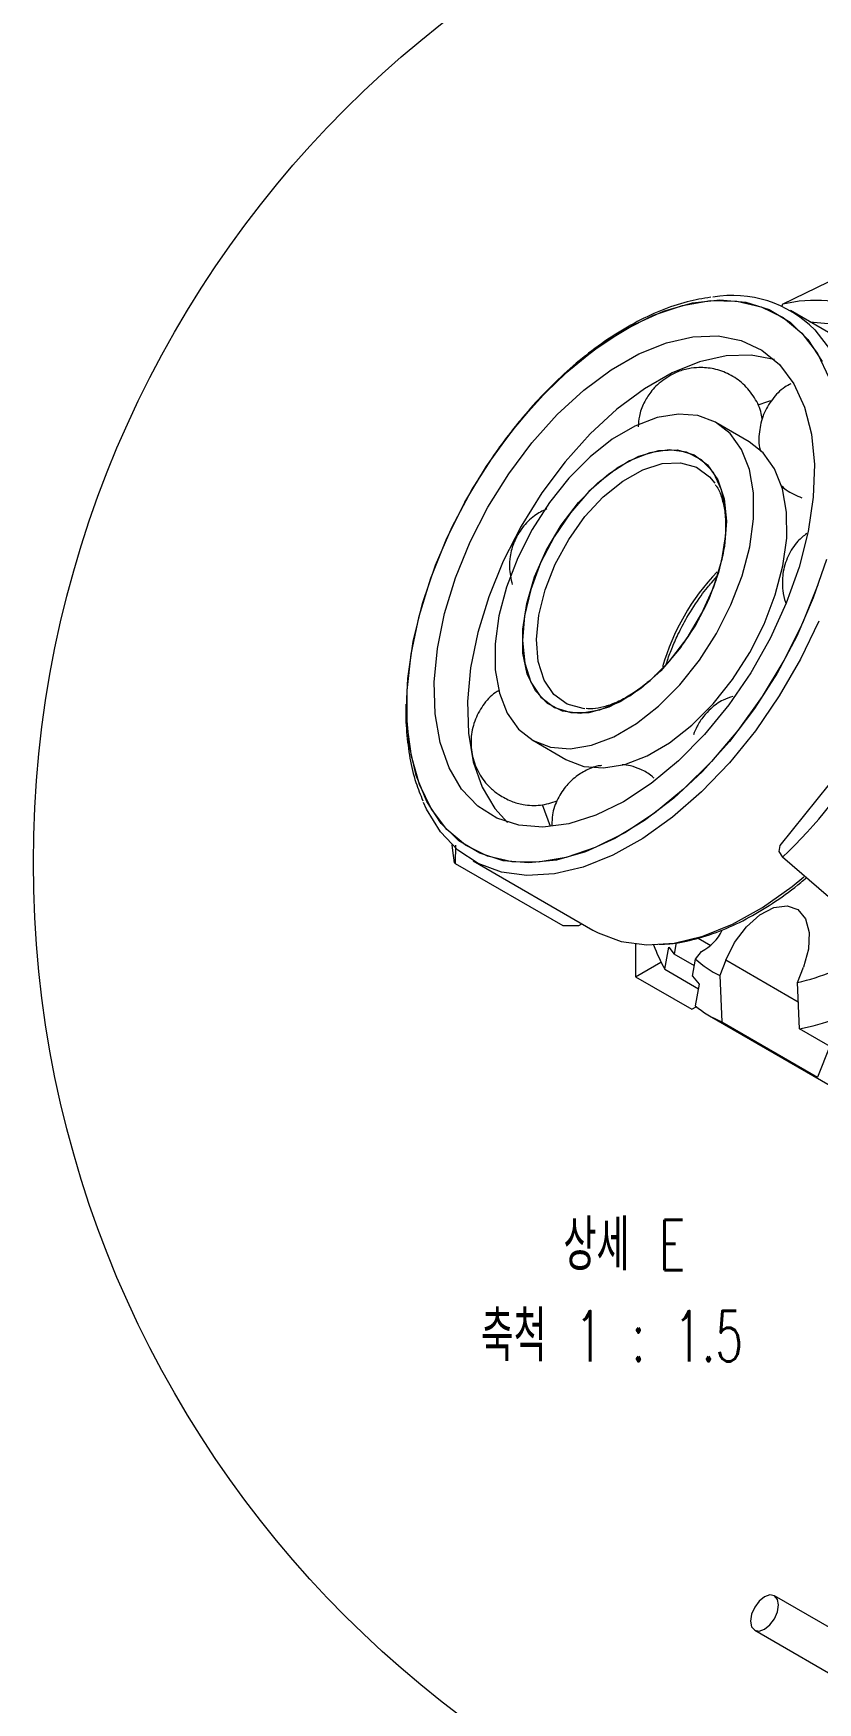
# Model space of a CAD drawing. Header units: millimetres. Extents: x 19 to 1665, y -46 to 1184.
# Drawn here: x 988.8 to 1120.6, y 117.4 to 397.6 of the extents above; entities that cross this region are included whole.
import ezdxf

# ---------------------------------------------------------------- set-up
doc = ezdxf.new("R2010")
doc.units = ezdxf.units.MM
doc.header["$LTSCALE"] = 4
doc.layers.add('12', color=4, linetype='Continuous')
doc.styles.add('SLDTEXTSTYLE19', font='TXT', dxfattribs={"width": 0.65, "bigfont": 'bigfont'})
doc.styles.add('SLDTEXTSTYLE20', font='TXT', dxfattribs={"width": 0.64, "bigfont": 'bigfont'})

msp = doc.modelspace()

# ---------------------------------------------------------------- linework, layer by layer
at = {"color": 7, "linetype": 'Continuous', "lineweight": 18}
for p, q in [((1114.73, 352.14), (1122.43, 355.91)), ((1114.73, 352.14), (1114.61, 351.82)), ((1136.17, 339.46), (1116.04, 351.08)), ((1119.32, 349.18), (1127.98, 348.41)), ((1109.1, 329.07), (1103.52, 332.29)), ((1111.46, 327.2), (1109.1, 329.07)), ((1102.44, 323.15), (1103.31, 322.08)), ((1102.77, 305.4), (1103.71, 306.48)), ((1072.73, 278.94), (1078.3, 275.72)), ((1127.98, 278.36), (1114.26, 261.29)), ((1059.76, 261.34), (1059.71, 258.28)), ((1114.26, 261.29), (1114.06, 260.28)), ((1059.57, 258.36), (1059.71, 258.28)), ((1059.71, 258.28), (1077.79, 247.84)), ((1062.71, 258.7), (1082.84, 247.08)), ((1114.06, 260.28), (1114.73, 259.32)), ((1122.43, 252.67), (1114.73, 259.32)), ((1077.79, 247.84), (1080.48, 247.86)), ((1080.48, 247.86), (1080.99, 248.15)), ((1090.01, 244.74), (1090.01, 239.21)), ((1094.9, 240.5), (1095.58, 244.18)), ((1095.58, 244.18), (1096.5, 243.01)), ((1096.85, 244.97), (1096.5, 243.01)), ((1100.54, 245.73), (1102.64, 244.51)), ((1090.01, 239.21), (1094.28, 241.68)), ((1099.89, 241.05), (1096.5, 243.01)), ((1099.58, 239.31), (1100.1, 242.2)), ((1100.1, 242.2), (1101.08, 243.5)), ((1105.16, 242.03), (1104.16, 239.45)), ((1117.36, 234.99), (1105.16, 242.03)), ((1090.01, 239.21), (1099.44, 233.77)), ((1094.9, 240.5), (1100.57, 237.23)), ((1099.58, 239.31), (1100.71, 238.01)), ((1104.16, 239.45), (1104.48, 231.67)), ((1117.22, 238.28), (1118.23, 240.86)), ((1117.54, 230.5), (1117.22, 238.28)), ((1100.71, 238.01), (1100.04, 234.34)), ((1099.44, 233.77), (1100.2, 234.21)), ((1102.45, 232.68), (1169.49, 193.98)), ((1104.48, 231.67), (1120.61, 222.36)), ((1133.67, 221.19), (1117.54, 230.5)), ((1122.63, 227.56), (1120.61, 222.36)), ((1203.68, 83.16), (1113.36, 135.3)), ((1110.03, 129.53), (1193.45, 81.37))]:
    msp.add_line(p, q, dxfattribs=at)
at = {"color": 7, "linetype": 'Continuous', "lineweight": 18, "flags": 128}
for points in [[(1051.55, 285.94), (1051.76, 289.33), (1052.66, 295.53), (1054.21, 301.91), (1056.41, 308.36), (1059.19, 314.76), (1062.51, 320.99), (1066.31, 326.93), (1070.51, 332.48), (1075.04, 337.52), (1079.82, 341.97), (1084.75, 345.75), (1089.75, 348.77), (1094.72, 350.99), (1099.56, 352.37), (1104.19, 352.87)], [(1061.45, 261.31), (1058.29, 263.95), (1055.69, 267.36), (1053.69, 271.49), (1052.33, 276.25), (1051.63, 281.56), (1051.62, 287.32), (1052.29, 293.42), (1053.63, 299.75), (1055.6, 306.18), (1058.19, 312.61), (1061.33, 318.9), (1064.97, 324.95), (1069.04, 330.64), (1073.47, 335.86), (1078.17, 340.51), (1083.05, 344.52), (1088.03, 347.8), (1093.02, 350.3), (1097.91, 351.96), (1102.62, 352.77), (1107.05, 352.69), (1111.14, 351.73), (1114.8, 349.92), (1117.96, 347.28), (1120.56, 343.87), (1122.56, 339.74)], [(1104.19, 352.87), (1108.52, 352.49), (1112.47, 351.24), (1115.97, 349.14), (1118.95, 346.23), (1121.36, 342.56)], [(1120.13, 347.85), (1122.76, 344.41)], [(1111.22, 344.46), (1114.19, 342.02), (1116.61, 338.8), (1118.41, 334.88), (1119.58, 330.33), (1120.07, 325.26), (1119.88, 319.77), (1119.01, 313.97), (1117.49, 308), (1115.34, 301.98), (1112.61, 296.03), (1109.36, 290.29), (1105.66, 284.87), (1101.58, 279.9), (1097.21, 275.48), (1092.65, 271.69), (1088, 268.63), (1083.35, 266.36), (1078.8, 264.93), (1074.45, 264.36), (1070.39, 264.67), (1066.7, 265.86), (1063.48, 267.89), (1060.78, 270.72), (1058.66, 274.3), (1057.17, 278.55), (1056.34, 283.37), (1056.19, 288.67), (1056.72, 294.33), (1057.92, 300.23), (1059.76, 306.24), (1062.2, 312.24), (1065.2, 318.1), (1068.69, 323.69), (1072.59, 328.9), (1076.82, 333.61), (1081.3, 337.73), (1085.92, 341.16), (1090.58, 343.83), (1095.2, 345.69), (1099.66, 346.69), (1103.88, 346.82), (1107.76, 346.07), (1111.22, 344.46)], [(1113.34, 342.85), (1113.33, 342.85), (1109.45, 343.6), (1105.23, 343.47), (1100.77, 342.47), (1096.16, 340.61), (1091.49, 337.94), (1086.87, 334.51), (1082.4, 330.4), (1078.16, 325.68), (1074.26, 320.48), (1070.78, 314.88), (1067.78, 309.02), (1065.33, 303.02), (1063.49, 297.01), (1062.29, 291.11), (1061.76, 285.45), (1061.92, 280.15), (1062.74, 275.33), (1064.23, 271.08), (1066.35, 267.51), (1068.49, 265.16)], [(1107.8, 327.75), (1105.89, 330.42), (1103.43, 332.34), (1100.5, 333.45), (1097.2, 333.71), (1093.63, 333.12), (1089.89, 331.7), (1086.09, 329.48), (1082.36, 326.53), (1078.8, 322.96), (1075.52, 318.85), (1072.63, 314.34), (1070.21, 309.57), (1068.33, 304.67), (1067.05, 299.81), (1066.42, 295.12), (1066.44, 290.75), (1067.12, 286.83), (1068.44, 283.48), (1070.36, 280.81), (1072.82, 278.88), (1075.74, 277.78), (1079.04, 277.51), (1082.62, 278.1), (1086.36, 279.53), (1090.16, 281.75), (1093.89, 284.69), (1097.45, 288.27), (1100.73, 292.38), (1103.62, 296.89), (1106.04, 301.66), (1107.92, 306.56), (1109.2, 311.42), (1109.83, 316.11), (1109.81, 320.48), (1109.13, 324.4), (1107.8, 327.75)], [(1110.6, 335.27), (1112.25, 335.84), (1112.75, 336)], [(1098.59, 327.3), (1095.65, 327.71), (1092.4, 327.22), (1088.97, 325.83), (1085.51, 323.62), (1082.16, 320.68), (1079.05, 317.11), (1076.31, 313.08), (1074.06, 308.73), (1072.39, 304.26), (1071.36, 299.85), (1071.02, 295.67), (1071.38, 291.9), (1072.42, 288.68), (1074.11, 286.16), (1076.37, 284.44), (1079.12, 283.58), (1082.23, 283.63), (1085.59, 284.57), (1089.05, 286.38), (1092.48, 288.97), (1095.72, 292.24), (1098.66, 296.06), (1101.16, 300.27), (1103.14, 304.7), (1104.5, 309.17), (1105.19, 313.49), (1105.18, 317.48), (1104.47, 320.99), (1103.1, 323.87), (1101.11, 326.01), (1098.59, 327.3)], [(1099.83, 326.86), (1102.12, 325.16), (1103.83, 322.66), (1104.9, 319.46), (1105.28, 315.7), (1104.96, 311.52), (1103.95, 307.1), (1102.3, 302.62), (1100.06, 298.27), (1097.33, 294.21), (1094.23, 290.62), (1090.88, 287.64), (1087.41, 285.4), (1083.97, 283.99), (1080.71, 283.46), (1077.74, 283.84), (1075.21, 285.11), (1073.2, 287.22), (1071.8, 290.09), (1071.07, 293.58), (1071.04, 297.58), (1071.71, 301.9), (1073.05, 306.37), (1075, 310.81), (1077.5, 315.04), (1080.43, 318.88), (1083.67, 322.18), (1087.1, 324.8), (1090.57, 326.64), (1093.94, 327.61), (1097.07, 327.69), (1099.83, 326.86)], [(1081.51, 284.23), (1081.2, 284.25), (1078.51, 285.01), (1076.3, 286.64), (1074.66, 289.06), (1073.66, 292.18), (1073.34, 295.85), (1073.73, 299.92), (1074.8, 304.2), (1076.51, 308.52), (1078.78, 312.67), (1081.51, 316.49), (1084.59, 319.8), (1087.87, 322.46), (1091.23, 324.35), (1094.49, 325.39), (1097.54, 325.53), (1100.23, 324.78), (1102.44, 323.15), (1102.44, 323.15)], [(1078.3, 275.72), (1078.39, 275.67), (1081.32, 274.56), (1084.62, 274.29), (1088.19, 274.88), (1091.94, 276.31), (1095.73, 278.53), (1099.47, 281.47), (1103.03, 285.05), (1106.3, 289.16), (1109.19, 293.67), (1111.62, 298.44), (1113.49, 303.34), (1114.77, 308.2), (1115.41, 312.89), (1115.38, 317.26), (1114.7, 321.18), (1113.38, 324.53), (1111.46, 327.2)], [(1122.07, 309.3), (1119.88, 302.84), (1117.1, 296.44), (1113.78, 290.21), (1109.98, 284.27), (1105.78, 278.73), (1101.24, 273.68), (1096.46, 269.23), (1091.53, 265.46), (1086.54, 262.44), (1081.57, 260.21), (1076.73, 258.84), (1072.1, 258.34), (1067.76, 258.71), (1063.81, 259.96), (1060.31, 262.06), (1057.33, 264.97), (1054.93, 268.64), (1053.14, 273), (1052, 277.96), (1051.54, 283.44), (1051.55, 285.94)], [(1120.65, 305.05), (1118.06, 298.62), (1114.92, 292.33), (1111.28, 286.28), (1107.21, 280.59), (1102.78, 275.37), (1098.08, 270.71), (1093.19, 266.71), (1088.21, 263.42), (1083.23, 260.93), (1078.34, 259.26), (1073.63, 258.46), (1069.19, 258.54), (1065.11, 259.49), (1061.45, 261.31)], [(1120.79, 298.95), (1117.73, 292.56), (1114.16, 286.39), (1110.15, 280.55), (1105.78, 275.15), (1101.1, 270.28), (1096.22, 266.02), (1091.22, 262.46), (1086.18, 259.66), (1081.2, 257.66), (1076.37, 256.51), (1071.76, 256.22), (1067.48, 256.8), (1063.58, 258.23), (1060.14, 260.5), (1057.23, 263.56), (1054.88, 267.36), (1054.36, 268.51)], [(1075.72, 264.44), (1075.71, 264.46), (1074.39, 268.08)], [(1059.57, 258.36), (1059.28, 260.43), (1059.17, 261.38)], [(1082.84, 247.08), (1083.71, 246.61), (1087.61, 245.17), (1091.9, 244.6), (1096.5, 244.89), (1101.33, 246.04), (1106.31, 248.04), (1111.35, 250.84), (1116.35, 254.4), (1118.31, 256.01)], [(1105.16, 242.03), (1106.65, 245), (1108.63, 247.63), (1110.91, 249.65), (1113.26, 250.87), (1115.47, 251.16), (1117.3, 250.51), (1118.58, 248.96), (1119.2, 246.68), (1119.07, 243.89), (1118.23, 240.86)], [(1110.79, 129.38), (1111.69, 129.69), (1112.6, 130.42), (1113.36, 131.45), (1113.87, 132.63), (1114.05, 133.77), (1113.87, 134.71), (1113.36, 135.3), (1112.6, 135.45), (1111.69, 135.14), (1110.79, 134.41), (1110.03, 133.38), (1109.52, 132.2), (1109.34, 131.05), (1109.52, 130.12), (1110.03, 129.53), (1110.79, 129.38)]]:
    msp.add_lwpolyline(points, dxfattribs=at)
at = {"color": 7, "linetype": 'Continuous', "lineweight": 18}
msp.add_circle((1167.69, 258.4), 178.89, dxfattribs=at)
for centre, radius, start, end in [((1106.23, 334.04), 19.59, 44.8087, 99.5706), ((1120.15, 329.89), 22.9, 66.1, 103.681), ((1130.78, 280.99), 37.66, 135.875, 164.1831), ((1052.72, 324.22), 89.76, 313.6971, 328.7139), ((1097.67, 250.3), 7.61, 296.6253, 334.8295), ((1119, 253.98), 27.6, 199.889, 209.2163), ((1111.36, 254.41), 16.61, 227.3169, 244.3061), ((1110.31, 270.03), 32.49, 282.2956, 293.1471), ((1111.82, 248.92), 18.74, 231.0672, 246.9419), ((1111.23, 264.82), 34.89, 280.4102, 290.8942)]:
    msp.add_arc(centre, radius, start, end, dxfattribs=at)
for points, knots in [([(1102.66, 353.32), (1101.33, 353.1), (1098.44, 352.62), (1094.11, 351.1), (1089.65, 348.98), (1085.26, 346.29), (1081.01, 343.13), (1076.98, 339.57), (1073.23, 335.74), (1070.08, 332.05), (1067.42, 328.57), (1064.84, 324.89), (1063.2, 322.16), (1062.24, 320.56)], [0, 0, 0, 0, 0.075461, 0.163272, 0.255293, 0.351155, 0.450186, 0.551062, 0.650926, 0.749562, 0.821594, 0.895851, 1, 1, 1, 1]), ([(1095.91, 340.24), (1095.04, 339.67), (1093.8, 338.87), (1092.35, 337.19), (1091.34, 335.54), (1090.58, 333.55), (1090.49, 332.18), (1090.45, 331.59)], [0, 0, 0, 0, 0.291152, 0.412046, 0.615711, 0.834661, 1, 1, 1, 1]), ([(1111.3, 332.68), (1111.25, 333.05), (1111.11, 334.38), (1110.06, 336.53), (1108.22, 338.81), (1105.83, 340.46), (1103.27, 341.37), (1100.91, 341.59), (1098.77, 341.35), (1097.17, 340.87), (1096.22, 340.4), (1095.91, 340.24)], [0, 0, 0, 0, 0.055703, 0.199274, 0.349558, 0.489811, 0.62761, 0.752834, 0.841346, 0.948231, 1, 1, 1, 1]), ([(1116.12, 338.78), (1115.77, 338.61), (1114.54, 337.99), (1112.9, 336.23), (1111.37, 333.66), (1110.73, 330.74), (1110.65, 328.57), (1111.02, 327.53), (1111.05, 327.43)], [0, 0, 0, 0, 0.087834, 0.307009, 0.529025, 0.752587, 0.977567, 1, 1, 1, 1]), ([(1103.37, 321.89), (1103.48, 321.75), (1104.01, 321.1), (1104.56, 319.55), (1105.07, 317.3), (1105.2, 314.68), (1104.97, 311.85), (1104.64, 309.78), (1104.33, 308.7), (1104.3, 308.58)], [0, 0, 0, 0, 0.039042, 0.183263, 0.351652, 0.543276, 0.753646, 0.971834, 1, 1, 1, 1]), ([(1114.46, 321.72), (1114.75, 321.46), (1115.76, 320.55), (1117.03, 320.04), (1117.95, 319.67)], [0, 0, 0, 0, 0.279589, 1, 1, 1, 1]), ([(1075.09, 317.78), (1074.37, 317.43), (1072.8, 316.67), (1070.93, 314.71), (1069.54, 312.35), (1068.91, 310.04), (1068.72, 307.6), (1069.07, 306.04), (1069.29, 305.08)], [0, 0, 0, 0, 0.1558138, 0.3402875, 0.522109, 0.6886359, 0.8067153, 1, 1, 1, 1]), ([(1118.78, 313.65), (1118.26, 313.24), (1116.95, 312.22), (1115.53, 309.87), (1114.64, 307.01), (1114.67, 304.35), (1114.95, 302.69), (1115.24, 302.02), (1115.26, 301.96)], [0, 0, 0, 0, 0.1494581, 0.3805733, 0.6171868, 0.8318321, 0.9866268, 1, 1, 1, 1]), ([(1104.3, 308.58), (1104.07, 307.72), (1103.65, 306.13), (1102.77, 303.77), (1101.7, 301.27), (1100.76, 299.56), (1100.24, 298.62)], [0, 0, 0, 0, 0.245001, 0.457927, 0.700501, 1, 1, 1, 1]), ([(1098.64, 299.55), (1099.41, 300.79), (1100.48, 302.52), (1101.92, 304.44), (1102.54, 305.14), (1102.77, 305.4)], [0, 0, 0, 0, 0.610259, 0.85374, 1, 1, 1, 1]), ([(1095.17, 291.68), (1095.21, 291.83), (1095.46, 292.72), (1096.11, 294.39), (1097.18, 296.89), (1098.12, 298.6), (1098.64, 299.55)], [0, 0, 0, 0, 0.05432, 0.321022, 0.62486, 1, 1, 1, 1]), ([(1100.24, 298.62), (1099.47, 297.38), (1098.39, 295.64), (1096.97, 293.75), (1096.37, 293.07), (1096.16, 292.83)], [0, 0, 0, 0, 0.6169464, 0.8630924, 1, 1, 1, 1]), ([(1096.16, 292.83), (1095.76, 292.36), (1094.78, 291.19), (1093.03, 289.49), (1090.97, 287.76), (1088.84, 286.32), (1086.74, 285.23), (1084.75, 284.53), (1083.06, 284.17), (1082.06, 284.23), (1081.68, 284.26)], [0, 0, 0, 0, 0.105393, 0.263439, 0.420637, 0.569396, 0.705829, 0.827647, 0.93442, 1, 1, 1, 1]), ([(1067.07, 287.3), (1066.85, 287.18), (1065.76, 286.59), (1064.27, 284.82), (1062.83, 282.19), (1062.24, 279.21), (1062.49, 276.19), (1063.6, 273.32), (1065.23, 271.17), (1066.55, 270.17), (1067.05, 269.81)], [0, 0, 0, 0, 0.035886, 0.180379, 0.325001, 0.469745, 0.614702, 0.760322, 0.910669, 1, 1, 1, 1]), ([(1106.37, 286.3), (1105.81, 286.12), (1104.44, 285.67), (1102.8, 284.44), (1101.35, 282.92), (1100.37, 281.44), (1099.93, 280.35), (1099.74, 279.87)], [0, 0, 0, 0, 0.182891, 0.448996, 0.631773, 0.838936, 1, 1, 1, 1]), ([(1051.42, 285), (1051.42, 284.94), (1051.32, 283.37), (1051.48, 280.32), (1052.01, 275.97), (1052.9, 272.1), (1053.85, 269.79), (1054.27, 268.78)], [0, 0, 0, 0, 0.011255, 0.284861, 0.549006, 0.803415, 1, 1, 1, 1]), ([(1084.3, 274.7), (1084.03, 274.67), (1083.32, 274.6), (1081.95, 274.04), (1080.17, 273.07), (1078.31, 271.37), (1076.84, 269.12), (1075.97, 266.81), (1075.96, 265.29), (1075.96, 264.71)], [0, 0, 0, 0, 0.0568216, 0.1512515, 0.3116772, 0.4869735, 0.6782995, 0.8793636, 1, 1, 1, 1]), ([(1093.11, 272.57), (1092.99, 272.69), (1092.36, 273.33), (1090.98, 274.01), (1089.3, 274.7), (1088.21, 274.8), (1087.73, 274.84)], [0, 0, 0, 0, 0.087448, 0.450701, 0.761592, 1, 1, 1, 1]), ([(1067.05, 269.81), (1067.73, 269.41), (1069.01, 268.66), (1071.38, 268.04), (1074.04, 267.89), (1075.9, 268.47), (1076.83, 268.75)], [0, 0, 0, 0, 0.230759, 0.432724, 0.715786, 1, 1, 1, 1]), ([(1093.95, 244.7), (1094.57, 244.71), (1096.67, 244.75), (1100.29, 245.56), (1104.77, 247.05), (1109.23, 249.18), (1113.6, 251.89), (1116.78, 254.16), (1118.41, 255.61), (1118.72, 255.88)], [0, 0, 0, 0, 0.0661994, 0.2283973, 0.3988462, 0.5774705, 0.7635476, 0.9557773, 1, 1, 1, 1])]:
    msp.add_open_spline(points, degree=3, knots=knots, dxfattribs=at)

# ---------------------------------------------------------------- texts
at = {"layer": '12', "char_height": 8.467, "attachment_point": 2}
for s, insert, style in [('상세 E', (1088.13, 198.42), 'SLDTEXTSTYLE19'), ('축척 1 : 1.5', (1086.06, 183.13), 'SLDTEXTSTYLE20')]:
    msp.add_mtext(s, dxfattribs=dict(at, insert=insert, style=style))

doc.saveas('drawing.dxf')
